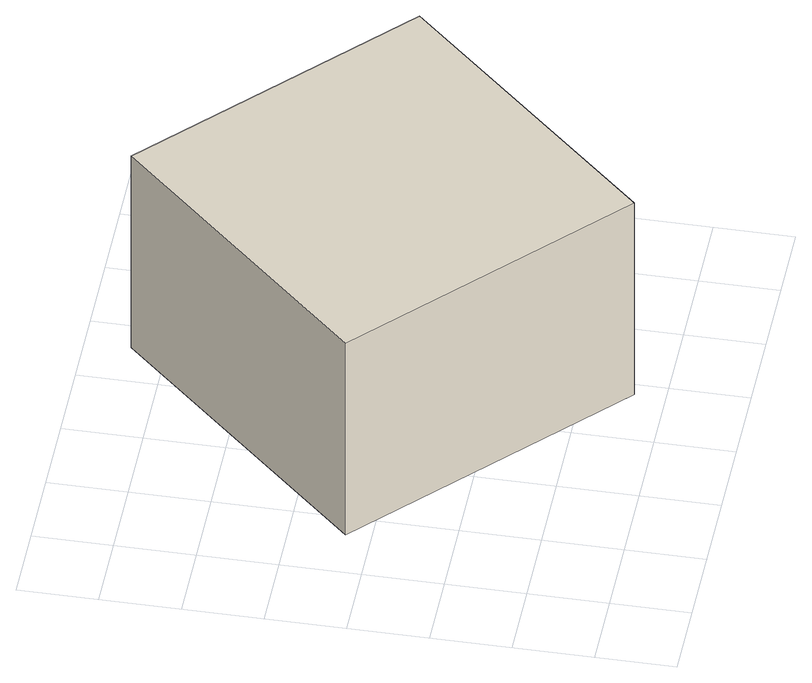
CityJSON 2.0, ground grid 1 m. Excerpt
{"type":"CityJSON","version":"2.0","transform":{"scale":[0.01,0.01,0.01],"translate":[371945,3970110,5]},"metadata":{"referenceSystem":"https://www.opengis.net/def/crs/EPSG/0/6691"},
"CityObjects":{
"building1":{"type":"Building","attributes":{"計測周辺長":17.14,"建物高さ":3,"更新年":"2016","usage":"402","measuredHeight":-9999,"storeysAboveGround":1,"BuildingDetailAttribute.totalFloorArea":18,"BuildingDetailAttribute.buildingFootprintArea":18,"BuildingDetailAttribute.buildingRoofEdgeArea":18.37,"BuildingDetailAttribute.buildingStructureOrgType":"2","BuildingDetailAttribute.fireproofStructureType":"1002","BuildingDetailAttribute.areaClassificationType":"23","BuildingDetailAttribute.districtsAndZonesType":"9999","BuildingDetailAttribute.orgUsage2":"14","BuildingDetailAttribute.specifiedBuildingCoverageRate":-9999,"BuildingDetailAttribute.specifiedFloorAreaRate":-9999,"BuildingDetailAttribute.surveyYear":2021,"BuildingIDAttribute.prefecture":"11","BuildingIDAttribute.city":"11106"},"geometry":[{"type":"Solid","lod":"1","boundaries":[[[[0,1,2,3]],[[2,4,5,3]],[[1,6,4,2]],[[0,7,6,1]],[[3,5,7,0]],[[4,6,7,5]]]]}]}
},
"vertices":[
[69,332,30],[362,644,30],[675,351,30],[383,39,30],[675,351,330],[383,39,330],[362,644,330],[69,332,330]
]}
